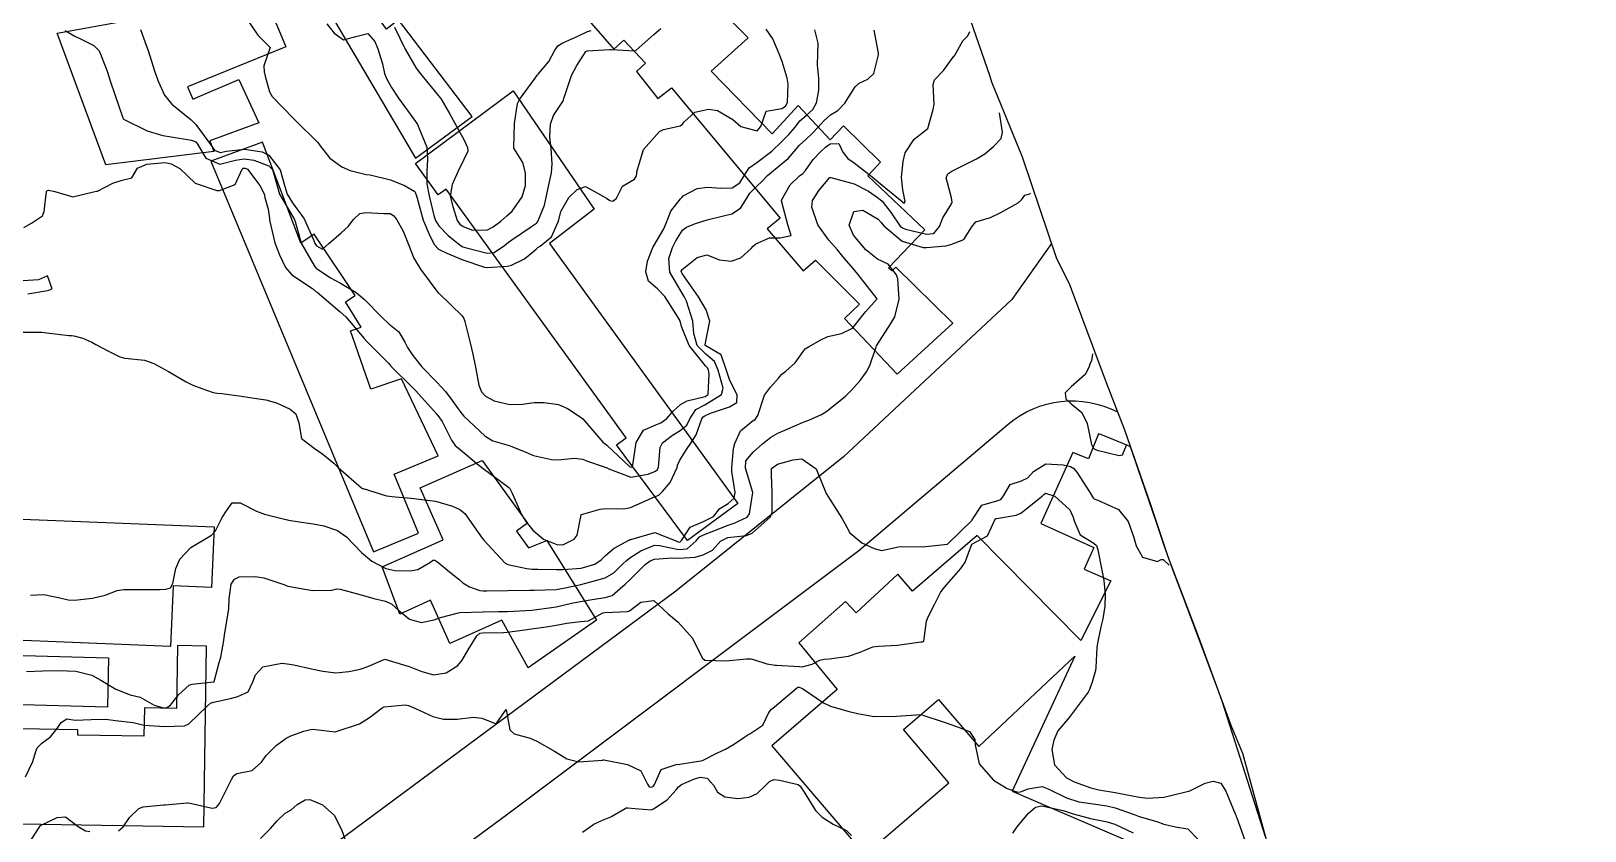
# Model space of a CAD drawing. Header units: metres. Extents: x 298520 to 308411, y 7433745 to 7450750.
# Drawn here: x 302090.6 to 302218, y 7441809.6 to 7441875.2 of the extents above; entities that cross this region are included whole.
import ezdxf

# ---------------------------------------------------------------- set-up
doc = ezdxf.new("R2010")
doc.units = ezdxf.units.M
doc.header["$LTSCALE"] = 10
for name, color, linetype in [('Area', 45, 'Continuous'), ('Curvas de Nivel 1m', 11, 'Continuous'), ('Curvas de Nivel 5m', 15, 'Continuous'), ('Edificações', 30, 'Continuous'), ('Vias Primárias', 230, 'Continuous')]:
    doc.layers.add(name, color=color, linetype=linetype)

msp = doc.modelspace()

# ---------------------------------------------------------------- linework, layer by layer
at = {"layer": 'Area'}
msp.add_polyline3d([(302164.18, 7441886, 741.53), (302169.21, 7441871.5, 743.16), (302169.35, 7441871.05, 743.19), (302171.86, 7441864.9, 751.02), (302174.67, 7441856.55, 745.49), (302175.71, 7441854.5, 745.27), (302178.74, 7441846.39, 745.12), (302180.24, 7441842.52, 748.23), (302182.39, 7441836.39, 750.73), (302183.83, 7441832.05, 750.36), (302186.27, 7441825.62, 753.49), (302188.97, 7441818.32, 749.63), (302189.92, 7441816.01, 749.88), (302192.31, 7441807.25, 751.83), (302193.47, 7441804.59, 753.4), (302196.75, 7441794.08, 753.39), (302198.75, 7441788.23, 752.13), (302199.89, 7441783.45, 752.16), (302203.2, 7441773.47, 750.67), (302208.02, 7441757.96, 752.92), (302217.98, 7441732.97, 750.75)], dxfattribs=at)
at = {"layer": 'Curvas de Nivel 1m', "flags": 128}
for points, elevation in [([(302090.03, 7441859.1), (302090.66, 7441859.45), (302091.57, 7441860.06), (302091.71, 7441860.4), (302091.89, 7441862.06), (302091.98, 7441862.14), (302092.06, 7441862.16), (302092.57, 7441862.05), (302094.06, 7441861.61), (302095.73, 7441862.01), (302096, 7441862.07), (302096.06, 7441862.09), (302097.33, 7441862.74), (302098.08, 7441862.97), (302098.88, 7441863.18), (302099.34, 7441863.97), (302100.1, 7441864.29), (302101.62, 7441864.42), (302102.1, 7441864.33), (302102.81, 7441863.93), (302104.07, 7441862.72), (302105.84, 7441862.12), (302106.07, 7441862.12), (302107.34, 7441862.62), (302107.92, 7441863.87), (302108.02, 7441863.95), (302108.09, 7441863.96), (302108.17, 7441863.95), (302108.36, 7441863.87), (302109.38, 7441862.55), (302109.72, 7441861.85), (302109.79, 7441861.57), (302110.05, 7441860.61), (302110.16, 7441859.84), (302110.18, 7441859.71), (302110.6, 7441857.83), (302110.99, 7441856.85), (302111.49, 7441855.83), (302111.99, 7441855.22), (302113.69, 7441854.09), (302113.97, 7441853.86), (302114.01, 7441853.84), (302114.07, 7441853.8), (302115.95, 7441852.18), (302116.42, 7441851.77), (302117.93, 7441850.01), (302118.15, 7441849.75), (302119.91, 7441847.98), (302120.02, 7441847.84), (302120.12, 7441847.73), (302121.88, 7441845.99), (302122.16, 7441845.7), (302123.85, 7441843.82), (302123.91, 7441843.74), (302123.96, 7441843.68), (302124.31, 7441843.21), (302125.09, 7441841.66), (302125.38, 7441841.22), (302125.82, 7441840.87), (302127.33, 7441839.63), (302127.8, 7441839.26), (302129.13, 7441838.28), (302129.78, 7441837.78), (302129.87, 7441837.7), (302129.93, 7441837.61), (302130.06, 7441837.32), (302130.82, 7441835.59), (302131.17, 7441835.01), (302131.74, 7441834.3), (302132.63, 7441833.57), (302133.73, 7441833.11), (302134.2, 7441833.08), (302135.14, 7441833.55), (302135.39, 7441833.89), (302135.71, 7441835.54), (302135.72, 7441835.57), (302135.75, 7441835.59), (302137.26, 7441836.01), (302137.76, 7441836.06), (302139.21, 7441836.04), (302139.76, 7441836.14), (302140.68, 7441836.57), (302141.78, 7441837.04), (302142.07, 7441837.17), (302142.39, 7441837.45), (302143.02, 7441838.21), (302143.57, 7441839.44), (302143.62, 7441839.62), (302143.81, 7441840.02), (302144.35, 7441840.91), (302144.69, 7441841.43), (302145.14, 7441842.12), (302145.6, 7441843.42), (302145.7, 7441843.58), (302145.86, 7441843.67), (302146.32, 7441843.87), (302147.86, 7441844.39), (302148.48, 7441844.77), (302148.49, 7441845.38), (302147.89, 7441846.55), (302147.63, 7441847.39), (302147.19, 7441848.67), (302145.92, 7441849.39), (302145.88, 7441849.42), (302145.87, 7441849.47), (302145.93, 7441849.77), (302146.26, 7441851.42), (302145.96, 7441852.36), (302145.34, 7441853.43), (302143.99, 7441855.33), (302143.93, 7441855.44), (302143.92, 7441855.51), (302144, 7441855.65), (302145.21, 7441856.63), (302146.01, 7441856.87), (302147.06, 7441856.46), (302148, 7441856.34), (302148.79, 7441856.6), (302149.64, 7441857.37), (302149.81, 7441857.57), (302150.02, 7441857.76), (302151.14, 7441858.24), (302152.03, 7441858.25), (302152.93, 7441858.43), (302152.66, 7441859.33), (302152.12, 7441861.28), (302152.13, 7441861.34), (302152.83, 7441862.59), (302153.62, 7441863.32), (302153.88, 7441863.53), (302154.1, 7441863.78), (302154.74, 7441864.68), (302155.34, 7441865.31), (302155.75, 7441865.67), (302156.12, 7441865.95), (302156.82, 7441865.99), (302157.15, 7441865.28), (302157.58, 7441864.75), (302158.1, 7441864.39), (302159.55, 7441863.26), (302160.09, 7441862.81), (302162.01, 7441861.22), (302162.04, 7441861.19), (302162.06, 7441861.16), (302162.18, 7441861.1), (302162.26, 7441861.22), (302162.08, 7441862.18), (302161.98, 7441863.22), (302162.11, 7441864.5), (302162.23, 7441865.11), (302162.26, 7441865.22), (302163, 7441866.34), (302164.13, 7441867.2), (302164.57, 7441868.78), (302164.65, 7441869.2), (302164.55, 7441870.83), (302164.67, 7441871.2), (302165.41, 7441871.97), (302166.21, 7441873.05), (302166.26, 7441873.13), (302166.3, 7441873.18), (302167, 7441874.4), (302167.41, 7441874.81), (302167.57, 7441875.16)], 743), ([(302093.43, 7441875.24), (302094.22, 7441874.79), (302094.73, 7441874.54), (302095.78, 7441874.02), (302096.21, 7441873.57), (302096.83, 7441872), (302097.14, 7441871.03), (302097.48, 7441870), (302098.14, 7441868.1), (302098.17, 7441868.02), (302098.2, 7441867.99), (302100.13, 7441867.03), (302101.42, 7441866.65), (302102.12, 7441866.53), (302103.77, 7441866.27), (302104.12, 7441866.12), (302104.26, 7441865.92), (302104.96, 7441864.77), (302106.1, 7441864.3), (302107.37, 7441864.61), (302108.1, 7441864.74), (302108.87, 7441864.63), (302110.1, 7441864.16), (302110.4, 7441863.84), (302110.54, 7441863.38), (302111, 7441861.83), (302112.05, 7441860.03), (302112.19, 7441859.82), (302112.27, 7441859.58), (302112.77, 7441857.81), (302113.86, 7441855.94), (302113.96, 7441855.8), (302113.99, 7441855.77), (302115.18, 7441854.98), (302115.98, 7441854.53), (302117.27, 7441853.76), (302117.96, 7441853.2), (302119.37, 7441851.74), (302119.94, 7441851.21), (302120.76, 7441850.55), (302121.25, 7441849.71), (302121.49, 7441849.27), (302121.91, 7441848.62), (302122.64, 7441847.69), (302123.88, 7441846.42), (302124.58, 7441845.67), (302125.14, 7441844.93), (302125.86, 7441843.94), (302126.1, 7441843.65), (302127.83, 7441841.99), (302128.46, 7441841.62), (302129.82, 7441841.22), (302130.99, 7441840.77), (302131.81, 7441840.42), (302133.29, 7441840.08), (302133.81, 7441840.07), (302135.16, 7441840.19), (302135.81, 7441840.11), (302136.23, 7441839.96), (302137.51, 7441839.51), (302137.73, 7441839.44), (302137.8, 7441839.42), (302137.97, 7441839.33), (302139.79, 7441838.65), (302141.2, 7441838.87), (302141.8, 7441839.14), (302141.98, 7441839.27), (302142.05, 7441839.46), (302142.19, 7441841.08), (302142.38, 7441841.45), (302143.19, 7441842.09), (302143.84, 7441842.45), (302144.38, 7441842.9), (302144.62, 7441843.43), (302145.11, 7441844.18), (302145.86, 7441844.57), (302147.22, 7441845.4), (302147.34, 7441845.93), (302146.94, 7441847.4), (302146.63, 7441848.13), (302145.92, 7441848.72), (302145.23, 7441849.43), (302144.96, 7441850.4), (302144.86, 7441851.43), (302144.34, 7441853.06), (302144.16, 7441853.44), (302143.98, 7441853.73), (302142.99, 7441855.45), (302142.9, 7441856.56), (302143.19, 7441857.45), (302143.46, 7441858), (302144.03, 7441858.87), (302144.34, 7441859.13), (302145.08, 7441859.42), (302146.05, 7441859.74), (302147.39, 7441860.05), (302148.05, 7441860.21), (302148.77, 7441860.67), (302149.2, 7441861.38), (302149.54, 7441861.9), (302150.08, 7441862.47), (302150.55, 7441862.9), (302150.99, 7441863.36), (302152.1, 7441864.3), (302152.68, 7441864.76), (302153.17, 7441865.33), (302153.6, 7441865.84), (302154.12, 7441866.32), (302154.65, 7441866.79), (302155.14, 7441867.31), (302155.6, 7441867.84), (302156.15, 7441868.33), (302156.74, 7441868.7), (302157.33, 7441869.28), (302158.18, 7441870.64), (302158.51, 7441870.94), (302159.22, 7441871.26), (302159.71, 7441871.73), (302160.08, 7441873.25), (302160.07, 7441873.39), (302159.72, 7441875.26)], 742), ([(302099.59, 7441875.33), (302100.09, 7441873.96), (302100.21, 7441873.6), (302100.75, 7441871.95), (302101.04, 7441871.08), (302101.57, 7441869.95), (302102.16, 7441869.21), (302103.76, 7441867.92), (302104.14, 7441867.54), (302105.32, 7441865.9), (302105.65, 7441865.44), (302106.11, 7441865.25), (302106.65, 7441865.35), (302108.11, 7441865.52), (302109.57, 7441865.31), (302110.1, 7441865.02), (302111.05, 7441863.83), (302111.43, 7441862.47), (302111.61, 7441861.82), (302112.06, 7441861.12), (302113.02, 7441859.81), (302113.79, 7441858.04), (302113.87, 7441857.8), (302114.02, 7441857.6), (302114.5, 7441857.31), (302115.04, 7441857.78), (302116.03, 7441858.67), (302116.61, 7441859.19), (302117.05, 7441859.76), (302117.56, 7441860.24), (302118.05, 7441860.32), (302119.54, 7441860.24), (302120.05, 7441860.24), (302120.37, 7441860.05), (302120.61, 7441859.72), (302121.13, 7441858.81), (302121.56, 7441857.71), (302122.01, 7441856.59), (302122.53, 7441855.69), (302123.97, 7441853.76), (302124.01, 7441853.72), (302124.06, 7441853.68), (302125.95, 7441851.87), (302126.1, 7441851.65), (302126.19, 7441851.4), (302126.62, 7441849.64), (302126.82, 7441848.73), (302127.04, 7441847.64), (302127.33, 7441846.19), (302127.55, 7441845.63), (302127.87, 7441845.27), (302128.59, 7441844.9), (302129.86, 7441844.58), (302130.89, 7441844.62), (302131.86, 7441844.75), (302132.67, 7441844.76), (302133.86, 7441844.58), (302134.58, 7441844.27), (302135.71, 7441843.54), (302135.85, 7441843.41), (302137.49, 7441841.51), (302137.68, 7441841.37), (302137.82, 7441841.26), (302139.7, 7441839.49), (302139.8, 7441839.45), (302139.9, 7441839.49), (302139.95, 7441839.64), (302140.23, 7441841.48), (302140.83, 7441842.48), (302141.84, 7441842.93), (302142.23, 7441843.08), (302142.73, 7441843.45), (302143.24, 7441844.06), (302143.86, 7441844.6), (302144.41, 7441844.89), (302145.87, 7441845.25), (302146.12, 7441845.42), (302146.21, 7441847.1), (302146.15, 7441847.42), (302146.08, 7441847.59), (302145.91, 7441847.77), (302144.56, 7441849.43), (302143.94, 7441850.99), (302143.83, 7441851.44), (302143.67, 7441851.72), (302142.56, 7441853.45), (302141.98, 7441854.07), (302141.22, 7441854.7), (302141.01, 7441855.47), (302141.15, 7441856.33), (302141.59, 7441857.47), (302142.03, 7441858.2), (302142.5, 7441858.99), (302142.68, 7441859.45), (302143.06, 7441860.44), (302143.86, 7441861.44), (302143.96, 7441861.55), (302144.07, 7441861.69), (302145.21, 7441862.29), (302146.08, 7441862.4), (302147.17, 7441862.31), (302148.08, 7441862.35), (302148.71, 7441862.76), (302149.1, 7441863.38), (302149.49, 7441863.98), (302150.1, 7441864.43), (302151.34, 7441865.35), (302152.12, 7441866.11), (302152.73, 7441866.73), (302153.24, 7441867.33), (302153.64, 7441867.83), (302154.15, 7441868.28), (302154.69, 7441868.78), (302155, 7441869.31), (302155.19, 7441870.32), (302155.18, 7441871.31), (302155.09, 7441872.42), (302155.1, 7441873.31), (302155.13, 7441874.21), (302154.87, 7441875.31)], 741), ([(302114.87, 7441875.79), (302115.46, 7441875.02), (302116.22, 7441874.49), (302117.24, 7441874.74), (302118.23, 7441875), (302118.81, 7441874.33), (302119.05, 7441873.74), (302119.42, 7441872.5), (302119.59, 7441871.73), (302119.75, 7441871.3), (302120.17, 7441870.57), (302120.74, 7441869.71), (302122.14, 7441867.78), (302122.2, 7441867.7), (302122.29, 7441867.55), (302123.06, 7441865.69), (302123.11, 7441864.69), (302123.05, 7441863.69), (302123.07, 7441862.69), (302123.24, 7441861.69), (302123.64, 7441860.09), (302123.77, 7441859.68), (302124.04, 7441859.24), (302124.81, 7441858.45), (302125.8, 7441857.65), (302126.02, 7441857.52), (302126.21, 7441857.45), (302128.01, 7441857), (302128.59, 7441857.05), (302129.43, 7441857.62), (302129.75, 7441857.89), (302130.03, 7441858.09), (302131.63, 7441859.18), (302132.04, 7441859.45), (302132.11, 7441859.51), (302132.15, 7441859.58), (302132.71, 7441860.92), (302132.85, 7441861.57), (302133.05, 7441862.6), (302133.29, 7441863.57), (302133.34, 7441864.33), (302133.24, 7441865.57), (302133.15, 7441866.54), (302133.19, 7441867.57), (302133.44, 7441868.27), (302134.16, 7441869.35), (302134.24, 7441869.48), (302134.26, 7441869.56), (302134.28, 7441869.67), (302134.91, 7441871.55), (302135.36, 7441872.38), (302136.1, 7441873.53), (302136.21, 7441873.58), (302138.05, 7441873.68), (302138.21, 7441873.68), (302140.11, 7441873.59), (302140.21, 7441873.62), (302141.68, 7441874.92), (302142.23, 7441875.4)], 739), ([(302120.42, 7441875.53), (302121.28, 7441873.71), (302122.19, 7441872.16), (302122.53, 7441871.7), (302124.16, 7441869.73), (302124.19, 7441869.7), (302124.2, 7441869.68), (302124.93, 7441868.45), (302125.37, 7441867.66), (302126.12, 7441866.26), (302126.39, 7441865.65), (302126.41, 7441865.35), (302126.1, 7441864.68), (302125.61, 7441863.66), (302125.13, 7441862.61), (302124.97, 7441861.67), (302125.2, 7441860.81), (302125.56, 7441859.66), (302125.76, 7441859.37), (302126.04, 7441859.18), (302126.8, 7441858.88), (302128.04, 7441858.91), (302128.51, 7441859.15), (302129.12, 7441859.62), (302129.61, 7441860.06), (302130.05, 7441860.44), (302130.88, 7441861.6), (302131.14, 7441862.53), (302131.15, 7441863.59), (302130.93, 7441864.42), (302130.2, 7441865.61), (302130.18, 7441865.68), (302130.25, 7441867.61), (302130.5, 7441869.26), (302130.66, 7441869.6), (302131.93, 7441871.34), (302132.11, 7441871.58), (302132.15, 7441871.62), (302132.18, 7441871.66), (302133.06, 7441872.71), (302133.53, 7441873.57), (302133.79, 7441873.99), (302134.22, 7441874.22), (302135.45, 7441874.77), (302136.23, 7441875.15), (302136.52, 7441875.24)], 738), ([(302089.93, 7441850.53), (302091.49, 7441850.51), (302091.93, 7441850.47), (302093.71, 7441850.26), (302093.93, 7441850.25), (302094.12, 7441850.23), (302094.88, 7441850.03), (302095.6, 7441849.7), (302095.92, 7441849.52), (302096.92, 7441849), (302097.91, 7441848.49), (302098.31, 7441848.39), (302099.91, 7441848.22), (302100.69, 7441847.95), (302101.89, 7441847.31), (302103.34, 7441846.46), (302103.88, 7441846.19), (302104.62, 7441845.91), (302105.55, 7441845.57), (302105.87, 7441845.51), (302106.26, 7441845.49), (302107.87, 7441845.28), (302108.55, 7441845.18), (302109.86, 7441844.98), (302110.75, 7441844.73), (302111.86, 7441844.22), (302112.32, 7441843.82), (302112.57, 7441843.09), (302112.78, 7441841.81), (302113.82, 7441841.02), (302114.53, 7441840.51), (302115.43, 7441839.78), (302115.63, 7441839.6), (302115.8, 7441839.44), (302117.72, 7441837.75), (302117.78, 7441837.72), (302117.84, 7441837.7), (302119.77, 7441837.12), (302120.47, 7441837.02), (302121.77, 7441836.91), (302122.64, 7441836.82), (302123.77, 7441836.66), (302125.17, 7441836.25), (302125.76, 7441836), (302126.18, 7441835.65), (302127.28, 7441834.09), (302127.6, 7441833.63), (302127.73, 7441833.47), (302129.45, 7441831.61), (302129.7, 7441831.49), (302131.25, 7441831.14), (302131.7, 7441831.11), (302132.17, 7441831.1), (302133.7, 7441831.06), (302134.2, 7441831.06), (302135.7, 7441831.17), (302136.83, 7441831.52), (302137.35, 7441831.87), (302137.71, 7441832.22), (302138.42, 7441832.81), (302139.68, 7441833.49), (302139.72, 7441833.51), (302139.73, 7441833.52), (302139.79, 7441833.54), (302141.74, 7441834.11), (302143.42, 7441833.44), (302143.73, 7441833.32), (302143.84, 7441833.33), (302143.94, 7441833.44), (302144.64, 7441834.53), (302145.75, 7441835), (302146.56, 7441835.41), (302147.09, 7441836.07), (302147.77, 7441836.48), (302148.25, 7441836.91), (302148.34, 7441837.38), (302148.07, 7441839.11), (302148.05, 7441839.39), (302148.21, 7441840.99), (302148.31, 7441841.39), (302148.78, 7441842.43), (302149.85, 7441843.3), (302149.9, 7441843.32), (302149.96, 7441843.37), (302150.19, 7441843.7), (302150.73, 7441845.36), (302151.22, 7441846.02), (302151.89, 7441846.76), (302152.17, 7441847.07), (302152.48, 7441847.33), (302153.24, 7441848), (302153.92, 7441848.95), (302154.08, 7441849.16), (302154.34, 7441849.32), (302155.35, 7441849.88), (302155.93, 7441850.17), (302157.05, 7441850.4), (302157.94, 7441850.85), (302158.14, 7441851.07), (302158.28, 7441851.27), (302159.03, 7441852.19), (302159.97, 7441853.25), (302158.39, 7441855.27), (302158, 7441855.74), (302157.29, 7441856.57), (302156.69, 7441857.29), (302156.02, 7441858.05), (302155.11, 7441859.31), (302154.61, 7441860.76), (302154.68, 7441861.31), (302155.22, 7441862.17), (302156.09, 7441863.19), (302156.18, 7441863.21), (302158.08, 7441862.67), (302159.27, 7441862.07), (302160.07, 7441861.51), (302160.37, 7441861.25), (302161.13, 7441860.31), (302161.87, 7441859.22), (302162.04, 7441859.06), (302162.3, 7441858.96), (302164.03, 7441858.55), (302164.61, 7441858.62), (302165.08, 7441859.19), (302165.36, 7441859.88), (302166.06, 7441861.04), (302166.11, 7441861.18), (302166.07, 7441861.53), (302165.63, 7441863.18), (302165.77, 7441863.51), (302166.1, 7441863.72), (302167.24, 7441864.29), (302168.11, 7441864.74), (302168.38, 7441864.88), (302168.79, 7441865.14), (302169.51, 7441865.75), (302170.13, 7441866.39), (302170.24, 7441866.91), (302170, 7441868.51)], 744), ([(302090.37, 7441853.67), (302091.97, 7441853.94), (302092.07, 7441853.96), (302092.34, 7441854.06), (302091.98, 7441855.15), (302091.24, 7441854.8), (302089.98, 7441854.74)], 743), ([(302090.24, 7441822.72), (302091.6, 7441822.77), (302092.87, 7441822.78), (302093.6, 7441822.76), (302094.3, 7441822.73), (302095.6, 7441822.4), (302096.33, 7441822), (302097.58, 7441821.27), (302098.75, 7441820.8), (302099.57, 7441820.6), (302100.72, 7441819.95), (302101.37, 7441819.75), (302101.56, 7441819.73), (302101.75, 7441819.75), (302102.04, 7441819.94), (302102.71, 7441820.79), (302103.59, 7441821.6), (302103.82, 7441821.68), (302105.59, 7441821.86), (302105.62, 7441821.87), (302105.64, 7441821.89), (302106.05, 7441823.44), (302106.17, 7441823.88), (302106.41, 7441825.1), (302106.51, 7441825.88), (302106.68, 7441826.84), (302106.84, 7441827.88), (302106.87, 7441828.68), (302107.02, 7441829.88), (302107.29, 7441830.27), (302107.69, 7441830.47), (302109.03, 7441830.51), (302109.69, 7441830.4), (302111.43, 7441829.82), (302111.6, 7441829.74), (302111.68, 7441829.7), (302111.83, 7441829.67), (302113.68, 7441829.35), (302115.27, 7441829.37), (302115.68, 7441829.49), (302115.97, 7441829.47), (302117.68, 7441828.99), (302118.71, 7441828.7), (302119.67, 7441828.47), (302120.19, 7441828.24), (302120.77, 7441827.71), (302121.65, 7441827), (302122.61, 7441826.73), (302123.65, 7441826.95), (302124.19, 7441827.14), (302125.66, 7441827.53), (302125.77, 7441827.55), (302127.66, 7441827.6), (302127.69, 7441827.6), (302128.93, 7441827.62), (302129.64, 7441827.63), (302129.66, 7441827.63), (302129.68, 7441827.63), (302131.66, 7441827.73), (302133.28, 7441827.95), (302133.67, 7441828.02), (302134.92, 7441828.3), (302135.67, 7441828.45), (302136.79, 7441828.64), (302137.68, 7441828.77), (302138.24, 7441828.94), (302138.92, 7441829.5), (302139.31, 7441829.87), (302139.69, 7441830.23), (302140.96, 7441831.47), (302141.38, 7441831.79), (302141.71, 7441831.92), (302143.13, 7441832.03), (302143.71, 7441831.99), (302145.06, 7441832.08), (302145.72, 7441832.28), (302146.48, 7441832.65), (302147.13, 7441833.4), (302147.74, 7441833.69), (302149.25, 7441833.87), (302149.74, 7441834.05), (302151.19, 7441835.35), (302151.37, 7441835.74), (302151.37, 7441837.35), (302151.3, 7441838.85), (302151.32, 7441839.35), (302151.81, 7441839.7), (302153.08, 7441840.06), (302153.81, 7441840.15), (302154.96, 7441839.31), (302155.78, 7441837.3), (302157.08, 7441835.28), (302157.31, 7441834.84), (302157.74, 7441834.07), (302158.71, 7441833.26), (302159.73, 7441832.78), (302160.33, 7441832.64), (302161.73, 7441832.92), (302162, 7441832.95), (302163.73, 7441832.94), (302163.96, 7441832.96), (302165.73, 7441833.16), (302165.76, 7441833.18), (302167.75, 7441835.12), (302167.77, 7441835.14), (302168.56, 7441836.35), (302169.78, 7441836.7), (302170.11, 7441836.8), (302170.33, 7441837.12), (302170.87, 7441838.04), (302171.79, 7441838.33), (302172.33, 7441838.57), (302172.79, 7441839.1), (302173.81, 7441839.72), (302175.23, 7441839.64), (302175.81, 7441839.5), (302176.1, 7441839.35), (302176.35, 7441839.05), (302177.38, 7441837.44), (302177.63, 7441837.03), (302177.68, 7441836.94), (302177.77, 7441836.85), (302178.06, 7441836.74), (302179.76, 7441836), (302180.54, 7441835), (302180.97, 7441833.77), (302181.19, 7441833), (302181.72, 7441832.07), (302182.96, 7441831.72), (302183.26, 7441831.88), (302183.41, 7441831.88), (302183.92, 7441831.42)], 746), ([(302090.17, 7441814.08), (302090.77, 7441815.33), (302090.98, 7441816.07), (302091.12, 7441816.46), (302091.52, 7441816.85), (302092.23, 7441817.36), (302092.77, 7441818.05), (302093.08, 7441818.52), (302093.55, 7441818.82), (302094.25, 7441818.73), (302095.55, 7441818.77), (302096.75, 7441818.8), (302097.55, 7441818.7), (302099, 7441818.52), (302099.55, 7441818.39), (302099.9, 7441818.32), (302101.55, 7441818.21), (302103.21, 7441818.26), (302103.55, 7441818.41), (302105.08, 7441819.9), (302105.34, 7441820.12), (302105.57, 7441820.2), (302106.96, 7441820.49), (302107.57, 7441820.66), (302108.41, 7441821.04), (302108.8, 7441821.86), (302109.01, 7441822.45), (302109.61, 7441823.09), (302111.17, 7441823.39), (302111.61, 7441823.35), (302112.17, 7441823.25), (302113.6, 7441822.93), (302114.55, 7441822.73), (302115.6, 7441822.61), (302116.66, 7441822.7), (302117.6, 7441822.89), (302118.24, 7441823.11), (302119.61, 7441823.73), (302121.16, 7441823.26), (302121.61, 7441823.13), (302122.56, 7441822.74), (302123.6, 7441822.45), (302124.66, 7441822.61), (302125.61, 7441823.19), (302125.97, 7441823.65), (302126.46, 7441824.49), (302127.16, 7441825.64), (302127.42, 7441825.85), (302127.64, 7441825.89), (302129.34, 7441825.91), (302129.64, 7441825.94), (302131.1, 7441826.13), (302131.64, 7441826.2), (302132.84, 7441826.38), (302133.65, 7441826.51), (302134.53, 7441826.67), (302135.65, 7441826.8), (302136.31, 7441826.87), (302137.5, 7441827.51), (302137.66, 7441827.55), (302139.52, 7441827.63), (302139.66, 7441827.68), (302140.59, 7441828.4), (302141.67, 7441828.52), (302142.84, 7441827.45), (302143.65, 7441826.75), (302144.85, 7441825.43), (302145.62, 7441823.84), (302145.84, 7441823.64), (302147.61, 7441823.59), (302149.25, 7441823.74), (302149.62, 7441823.74), (302149.93, 7441823.68), (302150.92, 7441823.35), (302151.61, 7441823.23), (302151.73, 7441823.22), (302153.61, 7441823.11), (302153.83, 7441823.1), (302154.64, 7441823.31), (302155.28, 7441823.64), (302155.62, 7441823.72), (302156.06, 7441823.74), (302157.62, 7441823.98), (302158.59, 7441824.3), (302159.63, 7441824.72), (302160.07, 7441824.8), (302161.63, 7441824.86), (302163.56, 7441825.13), (302163.63, 7441825.14), (302163.68, 7441825.15), (302163.81, 7441825.2), (302164.02, 7441826.83), (302164.14, 7441827.2), (302164.66, 7441828.2), (302165.16, 7441829.19), (302165.39, 7441829.48), (302165.69, 7441829.83), (302166.84, 7441831.16), (302167.19, 7441831.68), (302167.72, 7441833.15), (302169.03, 7441833.84), (302169.62, 7441835.13), (302169.66, 7441835.22), (302169.75, 7441835.25), (302171.37, 7441835.51), (302171.76, 7441835.69), (302173.51, 7441837.08), (302173.64, 7441837.21), (302173.78, 7441837.33), (302174.54, 7441837.07), (302175.76, 7441835.96), (302176.05, 7441835.35), (302176.13, 7441835.05), (302176.62, 7441833.92), (302177.73, 7441833.22), (302177.95, 7441833.03), (302178.07, 7441832.68), (302178.39, 7441831.02), (302178.55, 7441830.17), (302178.66, 7441829.02), (302178.63, 7441828.06), (302178.47, 7441827.02), (302178.31, 7441826.36), (302178.03, 7441825.03), (302177.99, 7441824.67), (302177.89, 7441823.03), (302177.86, 7441822.78), (302177.6, 7441821.84), (302177.38, 7441821.24), (302177.26, 7441821.03), (302176.45, 7441819.93), (302175.79, 7441819.06), (302175.56, 7441818.78), (302174.78, 7441817.84), (302174.46, 7441817.07), (302174.28, 7441816.33), (302174.5, 7441815.07), (302175.5, 7441814.01), (302176.13, 7441813.68), (302177.49, 7441813.18), (302178.14, 7441813.02), (302179.49, 7441812.8), (302179.75, 7441812.75), (302181.48, 7441812.41), (302182.13, 7441812.34), (302183.48, 7441812.42), (302183.93, 7441812.51), (302185.49, 7441812.9), (302185.52, 7441812.91), (302185.59, 7441812.94), (302186.87, 7441813.55), (302187.5, 7441813.72), (302188.15, 7441813.56), (302188.56, 7441812.9), (302189.32, 7441811.04), (302189.39, 7441810.89), (302189.41, 7441810.84), (302189.46, 7441810.71), (302190.11, 7441808.88)], 747), ([(302097.78, 7441809.64), (302098.18, 7441809.98), (302098.69, 7441810.74), (302099.47, 7441811.49), (302099.81, 7441811.62), (302101.47, 7441811.78), (302101.62, 7441811.79), (302103.12, 7441811.92), (302103.44, 7441811.96), (302103.47, 7441811.96), (302103.51, 7441811.96), (302103.66, 7441811.92), (302105.47, 7441811.52), (302105.79, 7441811.56), (302106.07, 7441811.88), (302106.53, 7441812.83), (302107.04, 7441813.87), (302107.21, 7441814.16), (302107.5, 7441814.34), (302108.75, 7441814.6), (302109.51, 7441815.28), (302109.89, 7441815.84), (302110.7, 7441816.66), (302111.53, 7441817.26), (302111.91, 7441817.45), (302112.99, 7441817.81), (302113.43, 7441817.92), (302113.54, 7441817.95), (302113.72, 7441817.98), (302115.54, 7441817.78), (302117.55, 7441818.42), (302118.36, 7441818.94), (302119.41, 7441819.73), (302119.5, 7441819.79), (302119.56, 7441819.81), (302121.3, 7441819.97), (302121.57, 7441819.93), (302122.12, 7441819.69), (302123.56, 7441819.02), (302124.43, 7441818.8), (302125.55, 7441818.81), (302126.89, 7441818.98), (302127.56, 7441818.89), (302128.74, 7441818.43), (302129.56, 7441819.61), (302129.86, 7441817.92), (302130.23, 7441817.6), (302131.54, 7441817.25), (302132.09, 7441817.01), (302133.52, 7441816.18), (302134.55, 7441815.55), (302135.51, 7441815.3), (302137.45, 7441815.45), (302137.51, 7441815.46), (302137.56, 7441815.47), (302139.51, 7441815.08), (302140.61, 7441814.58), (302141.14, 7441813.47), (302141.29, 7441813.26), (302141.49, 7441813.23), (302141.64, 7441813.31), (302141.72, 7441813.46), (302142.27, 7441814.68), (302143.51, 7441815.1), (302143.81, 7441815.13), (302145.51, 7441815.39), (302145.65, 7441815.42), (302146.88, 7441816.04), (302147.53, 7441816.34), (302148.2, 7441816.72), (302149.14, 7441817.37), (302149.38, 7441817.53), (302149.55, 7441817.61), (302150.59, 7441818.32), (302151.09, 7441819.35), (302151.3, 7441819.62), (302151.57, 7441819.82), (302153.34, 7441821.32), (302153.48, 7441821.42), (302153.58, 7441821.43), (302153.86, 7441821.32), (302155.57, 7441820.14), (302156.14, 7441819.86), (302157.56, 7441819.45), (302158.37, 7441819.26), (302159.56, 7441819.04), (302159.79, 7441819.01), (302161.56, 7441819.06), (302163.56, 7441819.2), (302165.56, 7441818.53), (302166.56, 7441818.17), (302167.55, 7441817.79), (302167.97, 7441817.15), (302168, 7441816.69), (302168.34, 7441815.14), (302169.5, 7441813.81), (302170.62, 7441813.12), (302171.49, 7441812.82), (302171.73, 7441812.86), (302172.35, 7441813.1), (302173.49, 7441813.28), (302174.04, 7441813.07), (302175.48, 7441812.35), (302176.49, 7441812.04), (302177.48, 7441811.88), (302178.79, 7441811.7), (302179.47, 7441811.55), (302181.03, 7441810.99), (302181.46, 7441810.84), (302182.9, 7441810.41), (302183.46, 7441810.2), (302184.43, 7441809.98), (302185.45, 7441809.83), (302186.27, 7441808.93)], 748), ([(302135.83, 7441809.53), (302136.76, 7441810.21), (302137.46, 7441810.54), (302138.15, 7441810.81), (302139.31, 7441811.49), (302139.41, 7441811.55), (302139.47, 7441811.55), (302139.53, 7441811.54), (302140.1, 7441811.48), (302141.47, 7441811.37), (302141.54, 7441811.39), (302141.65, 7441811.46), (302142.75, 7441812.18), (302143.49, 7441813.01), (302143.68, 7441813.25), (302143.93, 7441813.44), (302145, 7441813.92), (302145.5, 7441814.04), (302146.05, 7441813.97), (302146.56, 7441813.4), (302146.9, 7441812.81), (302147.48, 7441812.43), (302148.56, 7441812.29), (302149.48, 7441812.42), (302150.14, 7441812.7), (302150.83, 7441813.36), (302151.15, 7441813.7), (302151.5, 7441813.87), (302151.96, 7441813.8), (302153.49, 7441813.45), (302153.67, 7441813.32), (302153.99, 7441812.81), (302154.93, 7441811.31), (302155.46, 7441810.78), (302156.37, 7441810.21), (302157.45, 7441809.67), (302157.86, 7441809.27)], 749), ([(302109.43, 7441809.03), (302110.26, 7441809.84), (302110.8, 7441810.48), (302111.46, 7441811.09), (302111.92, 7441811.36), (302112.43, 7441811.81), (302113.1, 7441812.18), (302113.48, 7441812.21), (302114.52, 7441811.79), (302115.46, 7441810.95), (302116.07, 7441809.77), (302116.42, 7441808.75)], 749), ([(302171.09, 7441809.47), (302171.45, 7441809.97), (302172.38, 7441811.1), (302172.96, 7441811.6), (302173.47, 7441811.71), (302175.21, 7441811.32), (302175.47, 7441811.23), (302176.03, 7441811.05), (302177.46, 7441810.66), (302178.82, 7441810.38), (302179.45, 7441810.19), (302180.96, 7441809.48)], 749), ([(302090.09, 7441808.08), (302091.3, 7441809.93), (302091.38, 7441810.06), (302091.4, 7441810.1), (302091.44, 7441810.13), (302092.76, 7441810.75), (302093.45, 7441810.79), (302094.48, 7441810.02), (302095.08, 7441809.66), (302095.44, 7441809.61)], 748)]:
    msp.add_lwpolyline(points, dxfattribs=dict(at, elevation=elevation))
at = {"layer": 'Curvas de Nivel 5m', "flags": 128}
for points, elevation in [([(302108.54, 7441875.87), (302109.22, 7441874.85), (302110.21, 7441873.84), (302109.7, 7441872.34), (302109.73, 7441871.85), (302109.82, 7441871.49), (302110.17, 7441870.22), (302110.39, 7441869.84), (302112.14, 7441868.02), (302112.34, 7441867.82), (302114.12, 7441866.06), (302114.33, 7441865.8), (302115.1, 7441864.78), (302116.1, 7441864.06), (302116.77, 7441863.76), (302118.09, 7441863.44), (302118.42, 7441863.41), (302120.08, 7441863.01), (302121.24, 7441862.55), (302122.07, 7441862.04), (302122.22, 7441861.7), (302122.26, 7441861.5), (302122.75, 7441859.69), (302123.3, 7441858.42), (302123.68, 7441857.68), (302124.02, 7441857.32), (302124.69, 7441857), (302126, 7441856.44), (302127.79, 7441855.84), (302128, 7441855.81), (302129.67, 7441855.94), (302130, 7441856.01), (302131.07, 7441856.53), (302132.02, 7441857.33), (302132.15, 7441857.45), (302132.36, 7441857.58), (302133.27, 7441858.33), (302133.84, 7441859.56), (302133.88, 7441859.73), (302134.05, 7441860.41), (302134.71, 7441861.55), (302135.39, 7441862.22), (302136.08, 7441862.47), (302137.78, 7441861.51), (302138.06, 7441861.32), (302138.3, 7441861.27), (302138.61, 7441861.5), (302139.1, 7441862.48), (302140.09, 7441863.06), (302140.25, 7441863.33), (302140.27, 7441863.49), (302140.28, 7441863.67), (302140.82, 7441865.48), (302142.13, 7441866.96), (302142.46, 7441867.13), (302143.82, 7441867.44), (302144.01, 7441867.57), (302144.14, 7441867.74), (302145.03, 7441868.54), (302146.15, 7441868.81), (302146.88, 7441868.68), (302148.14, 7441867.96), (302148.8, 7441867.38), (302150.13, 7441867.02), (302150.43, 7441867.37), (302150.88, 7441868.63), (302152.16, 7441868.84), (302152.46, 7441869.04), (302152.62, 7441869.34), (302152.67, 7441870.84), (302152.61, 7441871.34), (302152.2, 7441872.71), (302151.95, 7441873.34), (302151.42, 7441874.55), (302150.87, 7441875.36)], 740), ([(302090.58, 7441828.98), (302091.67, 7441829.01), (302092.98, 7441828.74), (302093.67, 7441828.59), (302094.19, 7441828.56), (302095.67, 7441828.73), (302096.69, 7441828.98), (302097.68, 7441829.34), (302098.22, 7441829.44), (302099.68, 7441829.44), (302101.17, 7441829.44), (302101.68, 7441829.47), (302102.04, 7441829.58), (302102.25, 7441829.93), (302102.48, 7441831.15), (302102.83, 7441831.93), (302103.72, 7441832.88), (302105.42, 7441833.89), (302105.74, 7441834.25), (302106.3, 7441835.33), (302106.63, 7441835.88), (302107.1, 7441836.54), (302107.76, 7441836.54), (302109.09, 7441835.86), (302109.75, 7441835.61), (302111.17, 7441835.25), (302111.75, 7441835.12), (302112.59, 7441834.97), (302113.74, 7441834.81), (302114.61, 7441834.65), (302115.74, 7441834.28), (302116.49, 7441833.76), (302117.72, 7441832.46), (302118.56, 7441831.74), (302119.7, 7441831.16), (302120.44, 7441830.98), (302121.7, 7441830.95), (302122.32, 7441831.07), (302123.35, 7441831.68), (302123.55, 7441831.83), (302123.71, 7441831.84), (302123.97, 7441831.68), (302124.93, 7441830.89), (302125.69, 7441830.27), (302126.02, 7441829.99), (302126.57, 7441829.65), (302127.4, 7441829.35), (302127.68, 7441829.32), (302127.98, 7441829.32), (302129.68, 7441829.34), (302131.47, 7441829.37), (302131.68, 7441829.38), (302131.87, 7441829.39), (302133.68, 7441829.43), (302133.8, 7441829.45), (302134.26, 7441829.55), (302135.43, 7441829.8), (302135.69, 7441829.85), (302136.09, 7441829.94), (302137.69, 7441830.39), (302138.39, 7441830.81), (302139.1, 7441831.5), (302139.41, 7441831.79), (302139.71, 7441832.02), (302140.61, 7441832.59), (302141.73, 7441833.06), (302142.13, 7441833.05), (302143.72, 7441832.7), (302144.4, 7441832.76), (302145.14, 7441833.43), (302145.41, 7441833.75), (302145.74, 7441833.91), (302146.58, 7441834.24), (302147.75, 7441834.7), (302148.26, 7441834.87), (302149.32, 7441835.37), (302149.5, 7441835.63), (302149.78, 7441837.37), (302149.17, 7441839.38), (302149.22, 7441839.97), (302149.82, 7441840.7), (302150.58, 7441841.36), (302151.26, 7441841.92), (302151.84, 7441842.23), (302152.61, 7441842.56), (302153.85, 7441843.13), (302153.99, 7441843.18), (302154.38, 7441843.31), (302155.4, 7441843.76), (302155.86, 7441844.04), (302157.37, 7441845.28), (302157.88, 7441845.76), (302158.59, 7441846.56), (302159.11, 7441847.26), (302159.36, 7441847.79), (302159.87, 7441849.25), (302159.88, 7441849.29), (302159.92, 7441849.39), (302161.1, 7441851.23), (302161.41, 7441851.77), (302161.77, 7441853.22), (302161.66, 7441854.9), (302161.57, 7441855.23), (302160.87, 7441856.1), (302160.01, 7441856.51), (302159.04, 7441857.26), (302158.03, 7441858.46), (302157.69, 7441859.28), (302158.05, 7441860.42), (302158.8, 7441860.52), (302160.05, 7441859.77), (302160.31, 7441859.51), (302160.52, 7441859.24), (302162.02, 7441857.98), (302163.75, 7441857.47), (302164.02, 7441857.46), (302165.6, 7441857.6), (302166.02, 7441857.7), (302167.08, 7441858.11), (302167.74, 7441859.15), (302168.05, 7441859.55), (302169.26, 7441859.93), (302170.05, 7441860.29), (302171.53, 7441861.11), (302171.81, 7441861.36), (302172.07, 7441861.74), (302172.49, 7441861.86), (302172.55, 7441861.92)], 745), ([(302177.63, 7441848.75), (302177.53, 7441848.17), (302177.44, 7441847.97), (302177.31, 7441847.63), (302177.01, 7441847.04), (302175.88, 7441846.05), (302175.39, 7441845.56), (302175.44, 7441845.06), (302175.87, 7441844.65), (302176.75, 7441843.94), (302177.18, 7441843.04), (302177.54, 7441841.32), (302177.69, 7441841.03), (302177.76, 7441840.96), (302177.82, 7441840.92), (302178.01, 7441840.84), (302179.82, 7441840.41), (302180.08, 7441840.48), (302180.41, 7441841.27)], 745)]:
    msp.add_lwpolyline(points, dxfattribs=dict(at, elevation=elevation))
at = {"layer": 'Edificações'}
for points in [[(302097.45, 7441889.37), (302103.14, 7441891.69), (302104.92, 7441886.88), (302105.97, 7441887.27), (302111.51, 7441873.9), (302103.44, 7441870.64), (302103.89, 7441869.62), (302107.64, 7441871.22), (302109.3, 7441867.68), (302105.28, 7441866.2), (302105.6, 7441865.33), (302096.76, 7441864.23), (302092.77, 7441875.03), (302101.07, 7441876.53), (302097.68, 7441883.72), (302099.51, 7441884.58)], [(302115.12, 7441876.7), (302122.12, 7441864.79), (302126.79, 7441868.2), (302120.74, 7441876.11), (302119.75, 7441875.35), (302117.52, 7441878.47)], [(302122.14, 7441864.34), (302130.15, 7441870.29), (302136.78, 7441860.61), (302133.12, 7441857.79), (302148.55, 7441836.47), (302144.42, 7441833.45), (302138.61, 7441841.28), (302139.41, 7441841.87), (302124.66, 7441862.25), (302124, 7441861.78)], [(302105.35, 7441864.54), (302118.68, 7441832.51), (302122.39, 7441834.05), (302120.38, 7441838.88), (302124, 7441840.39), (302120.98, 7441846.71), (302118.46, 7441845.85), (302116.81, 7441850.64), (302117.69, 7441850.94), (302116.39, 7441853.01), (302117.19, 7441853.52), (302113.83, 7441858.54), (302112.74, 7441857.81), (302109.58, 7441866.09)], [(302119.39, 7441831.28), (302124.39, 7441833.5), (302122.51, 7441837.75), (302127.6, 7441840), (302131.32, 7441834.86), (302130.42, 7441834.2), (302131.39, 7441832.85), (302132.91, 7441833.46), (302136.98, 7441826.92), (302131.37, 7441823), (302129.2, 7441826.92), (302124.96, 7441825), (302123.35, 7441828.55), (302120.86, 7441827.41)], [(302076.21, 7441835.75), (302105.62, 7441834.57), (302105.42, 7441829.6), (302102.26, 7441829.73), (302102.06, 7441824.76), (302080.59, 7441825.63), (302080.76, 7441829.85), (302085.85, 7441829.49), (302085.93, 7441830.55), (302076.03, 7441831.14)], [(302080.96, 7441824.27), (302096.98, 7441823.84), (302096.88, 7441819.79), (302080.85, 7441820.22)], [(302083.05, 7441810.33), (302104.78, 7441809.99), (302105.01, 7441824.79), (302102.62, 7441824.83), (302102.54, 7441819.68), (302099.92, 7441819.72), (302099.88, 7441817.41), (302094.46, 7441817.49), (302094.47, 7441817.93), (302083.4, 7441818.12)]]:
    msp.add_lwpolyline(points, close=True, dxfattribs=at)
for points in [[(302136.33, 7441876.05), (302138.39, 7441873.72), (302139.2, 7441874.44), (302140.98, 7441872.58), (302140.25, 7441871.88), (302141.99, 7441869.66), (302143.12, 7441870.55), (302152.01, 7441859.86), (302150.96, 7441858.98), (302153.91, 7441855.56), (302154.92, 7441856.42), (302158.52, 7441852.81), (302157.29, 7441851.63), (302161.6, 7441847.08), (302166.18, 7441851.27), (302161.49, 7441855.85), (302161.18, 7441855.54), (302160.89, 7441855.79), (302163.88, 7441858.91), (302159.2, 7441863.34), (302160.25, 7441864.46), (302157.22, 7441867.42), (302156.11, 7441866.28), (302153.49, 7441869.09), (302151.38, 7441866.78), (302146.37, 7441871.9), (302149.4, 7441874.65), (302145.06, 7441878.99)], [(302191.79, 7441809.15), (302188.24, 7441820.29), (302187.89, 7441821.25), (302185.05, 7441828.84), (302184.18, 7441831.13), (302183.5, 7441833.03), (302182.9, 7441834.85), (302181.31, 7441839.45), (302180.84, 7441840.81), (302180.71, 7441841.16), (302178.45, 7441842.07), (302178.11, 7441842.2), (302177.29, 7441840.14), (302176, 7441840.66), (302173.4, 7441834.83), (302177.73, 7441832.87), (302176.93, 7441831.11), (302179.12, 7441830.13), (302176.67, 7441825.25), (302168.18, 7441833.87), (302162.88, 7441829.3), (302161.67, 7441830.7), (302158.24, 7441827.51), (302157.38, 7441828.45), (302153.55, 7441825.06), (302156.7, 7441821.24), (302151.33, 7441816.62), (302158.95, 7441807.68), (302165.86, 7441813.6), (302162.14, 7441817.95), (302165, 7441820.41), (302168.3, 7441816.56), (302176.18, 7441823.98), (302171.05, 7441812.9), (302180.51, 7441808.82)]]:
    msp.add_lwpolyline(points, dxfattribs=at)
at = {"layer": 'Vias Primárias'}
for points, elevation in [([(302174.25, 7441857.8), (302171, 7441853.2), (302157.22, 7441840.3), (302143.48, 7441829.3), (302107.17, 7441802.38), (302079.99, 7441783, -0.05815), (302078.4, 7441782.12, -0.245324), (302075.37, 7441782.41, -0.243849), (302072.84, 7441786.86, 0.009309), (302072.65, 7441790.02), (302072.75, 7441813.06), (302072.99, 7441838.55), (302073.12, 7441854.68, 0.046064), (302072.33, 7441863.96, 0.033612), (302070.25, 7441872.36, -0.013986), (302068.7, 7441877.71, -0.263786)], 746.31), ([(302206.42, 7441763.1), (302199.54, 7441766.09, 0.052908), (302196.2, 7441767.13, -0.034421), (302191.4, 7441768.44, 0.034712), (302180.38, 7441771.43, -0.020943), (302163.35, 7441775.57), (302155.13, 7441777.03), (302144.56, 7441778.96, 0.012871), (302130.47, 7441781.15, -0.011762), (302116.17, 7441783.35, -0.273766), (302109.23, 7441789.32, -0.329405), (302112, 7441797.98), (302129.71, 7441811.05), (302158.46, 7441832.62), (302170.71, 7441842.98, -0.304341), (302179.67, 7441843.98, 0.24451)], 752.17)]:
    msp.add_lwpolyline(points, format="xyb", dxfattribs=dict(at, elevation=elevation))

doc.saveas('drawing.dxf')
